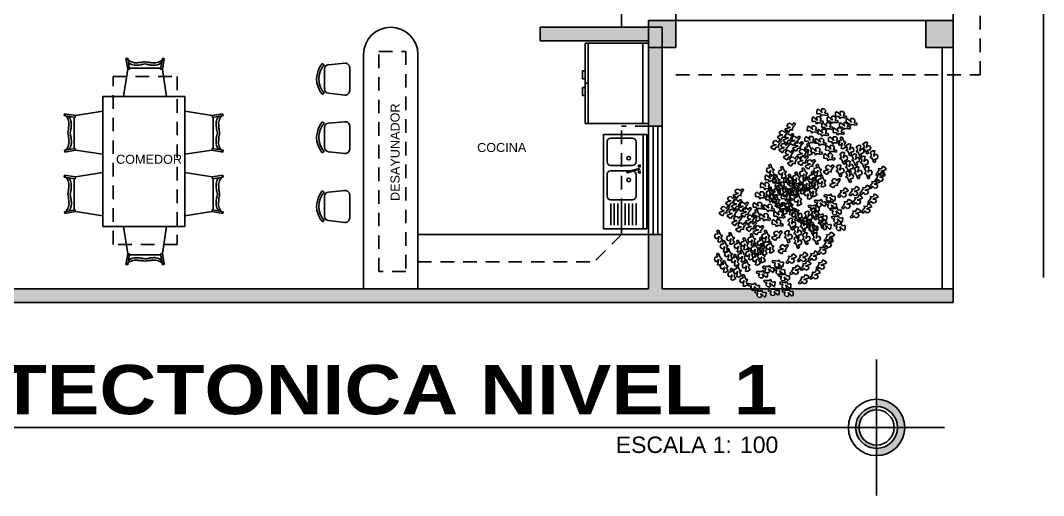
# Model space of a CAD drawing. Header units: inches. Extents: x -370 to 18, y -197 to 199.
# Drawn here: x -95.14 to -83.83, y -26.59 to -21.34 of the extents above; entities that cross this region are included whole.
import ezdxf

# ---------------------------------------------------------------- set-up
doc = ezdxf.new("R2010")
doc.units = ezdxf.units.IN
doc.header["$MEASUREMENT"] = 0
doc.linetypes.add('DASHED', pattern=[0.75, 0.5, -0.25])
for name, color, linetype in [('artefactos', 1, 'Continuous'), ('aux2', 194, 'Continuous'), ('MUEBLES', 7, 'Continuous')]:
    doc.layers.add(name, color=color, linetype=linetype)
doc.styles.add('1', font='arial.ttf')
doc.styles.add('2', font='')
doc.styles.get("Standard").update_dxf_attribs({"font": 'arial.ttf'})
doc.styles.get('2').set_extended_font_data('Arial Black')

# ---------------------------------------------------------------- blocks, each defined once
blk = doc.blocks.new('*U72')
h = blk.add_hatch(color=1)
h.paths.add_polyline_path([(16.714, 0), (16.755, 0, 0.414214), (16.969, -0.214), (16.969, -0.255, -0.414214)])
h.paths.add_polyline_path([(16.969, 0.255), (16.969, 0.214, 0.414214), (16.755, 0), (16.714, 0, -0.414214)])
h = blk.add_hatch(color=1)
h.paths.add_polyline_path([(16.969, 0.255), (16.969, 0.343, -0.414214), (17.312, 0), (17.223, 0, 0.414214)])
h.paths.add_polyline_path([(17.223, 0), (17.312, 0, -0.414214), (16.969, -0.343), (16.969, -0.255, 0.414214)])
at = {"color": 13}
for p, q in [((16.969, -0.83), (16.969, 0.83)), ((0, 0), (17.798, 0))]:
    blk.add_line(p, q, dxfattribs=at)
at = {"color": 5}
for p, q in [((16.969, 0.611), (16.969, 0.83)), ((17.58, 0), (17.798, 0)), ((16.969, -0.611), (16.969, -0.83))]:
    blk.add_line(p, q, dxfattribs=at)
at = {"color": 13}
for radius in [0.343, 0.255, 0.214]:
    blk.add_circle((16.969, 0), radius, dxfattribs=at)
at = {"color": 2, "linetype": 'Continuous', "style": '1'}
blk.add_text('ESCALA 1:', height=0.2, dxfattribs=at).set_placement((13.793, -0.311))
at = {"color": 1, "linetype": 'Continuous', "style": '2'}
blk.add_attdef('TITULO', (0.308, 0.162), '', height=0.6, dxfattribs=at)
at = {"color": 2, "style": '1'}
blk.add_attdef('ESCALA', (15.306, -0.311), '', height=0.2, dxfattribs=at)
at = {"color": 2, "linetype": 'Continuous', "style": '1'}
blk.add_attdef('DESCRIPCION', (0.308, -0.373), '', height=0.2, dxfattribs=at)
blk = doc.blocks.new('comedor_6p')
at = {"layer": 'artefactos', "color": 2}
for p, q in [((-1.293, 1.327), (-1.273, 1.331)), ((-1.272, 1.207), (-1.293, 1.327)), ((-1.271, 1.32), (-1.291, 1.317)), ((-1.273, 1.331), (-1.252, 1.21)), ((-0.89, 1.333), (-0.909, 1.212)), ((-0.892, 1.322), (-0.871, 1.318)), ((-0.869, 1.329), (-0.89, 1.333)), ((-0.889, 1.209), (-0.869, 1.329)), ((-0.614, 1.327), (-0.593, 1.331)), ((-0.593, 1.207), (-0.614, 1.327)), ((-0.591, 1.32), (-0.612, 1.317)), ((-0.593, 1.331), (-0.573, 1.21)), ((-0.21, 1.333), (-0.23, 1.212)), ((-0.212, 1.322), (-0.192, 1.318)), ((-0.19, 1.329), (-0.21, 1.333)), ((-0.21, 1.209), (-0.19, 1.329)), ((-1.317, 0.907), (-1.272, 1.207)), ((-1.252, 1.21), (-1.272, 1.207)), ((-0.908, 1.221), (-1.254, 1.221)), ((-0.909, 1.212), (-0.889, 1.209)), ((-0.841, 0.907), (-0.889, 1.209)), ((-0.638, 0.907), (-0.593, 1.207)), ((-0.573, 1.21), (-0.593, 1.207)), ((-0.228, 1.221), (-0.574, 1.221)), ((-0.23, 1.212), (-0.21, 1.209)), ((-0.162, 0.907), (-0.21, 1.209)), ((-1.435, 0), (-1.435, 0.907)), ((-1.435, 0.907), (0, 0.907)), ((0, 0.907), (0, 0)), ((-1.435, 0.679), (-1.737, 0.631)), ((0, 0.679), (0.302, 0.631)), ((-1.857, 0.651), (-1.861, 0.631)), ((-1.861, 0.631), (-1.74, 0.611)), ((-1.737, 0.631), (-1.857, 0.651)), ((-1.85, 0.629), (-1.847, 0.649)), ((-1.749, 0.613), (-1.749, 0.267)), ((-1.74, 0.611), (-1.737, 0.631)), ((0.302, 0.631), (0.422, 0.651)), ((0.305, 0.611), (0.302, 0.631)), ((0.426, 0.631), (0.305, 0.611)), ((0.314, 0.613), (0.314, 0.267)), ((0.415, 0.629), (0.412, 0.649)), ((0.422, 0.651), (0.426, 0.631)), ((-1.859, 0.248), (-1.738, 0.268)), ((-1.855, 0.227), (-1.859, 0.248)), ((-1.735, 0.248), (-1.855, 0.227)), ((-1.848, 0.25), (-1.845, 0.229)), ((-1.738, 0.268), (-1.735, 0.248)), ((-1.435, 0.203), (-1.735, 0.248)), ((0, 0.203), (0.3, 0.248)), ((0.303, 0.268), (0.3, 0.248)), ((0.3, 0.248), (0.42, 0.227)), ((0.424, 0.248), (0.303, 0.268)), ((0.413, 0.25), (0.41, 0.229)), ((0.42, 0.227), (0.424, 0.248)), ((0, 0), (-1.435, 0)), ((-1.317, 0), (-1.272, -0.3)), ((-0.841, 0), (-0.889, -0.302)), ((-0.638, 0), (-0.593, -0.3)), ((-0.162, 0), (-0.21, -0.302)), ((-1.272, -0.3), (-1.293, -0.42)), ((-1.273, -0.424), (-1.252, -0.303)), ((-1.252, -0.303), (-1.272, -0.3)), ((-0.908, -0.314), (-1.254, -0.314)), ((-0.909, -0.305), (-0.889, -0.302)), ((-0.89, -0.426), (-0.909, -0.305)), ((-0.889, -0.302), (-0.869, -0.422)), ((-0.593, -0.3), (-0.614, -0.42)), ((-0.573, -0.303), (-0.593, -0.3)), ((-0.593, -0.424), (-0.573, -0.303)), ((-0.228, -0.314), (-0.574, -0.314)), ((-0.23, -0.305), (-0.21, -0.302)), ((-0.21, -0.426), (-0.23, -0.305)), ((-0.21, -0.302), (-0.19, -0.422)), ((-1.293, -0.42), (-1.273, -0.424)), ((-1.271, -0.413), (-1.291, -0.41)), ((-0.892, -0.415), (-0.871, -0.412)), ((-0.869, -0.422), (-0.89, -0.426)), ((-0.614, -0.42), (-0.593, -0.424)), ((-0.591, -0.413), (-0.612, -0.41)), ((-0.212, -0.415), (-0.192, -0.412)), ((-0.19, -0.422), (-0.21, -0.426))]:
    blk.add_line(p, q, dxfattribs=at)
at = {"layer": 'artefactos', "color": 2, "extrusion": (0, 0, -1)}
for centre, major_axis, start_param, end_param in [((-1.159, 1.449), (0.125, 0.125), 2.870669, 3.024012), ((-1.166, 1.394), (-0.105, 0.105), 4.485635, 4.650322), ((-1.206, 1.367), (-0.058, 0.058), 4.215972, 4.441465), ((-1.21, 1.325), (0.0469, 0.0469), 2.658112, 2.914839), ((-1.078, 1.797), (0.375, 0.375), 2.587068, 2.645176), ((-1.109, 1.649), (0.287, 0.287), 2.587068, 2.658112), ((-1.191, 1.3), (-0.0333, 0.0333), 3.949023, 4.157864), ((-1.192, 1.313), (0.0238, 0.0238), 2.355936, 2.587068), ((-1.192, 1.409), (-0.0916, 0.0916), 3.847459, 3.926733), ((-1.189, 1.376), (-0.087, 0.087), 3.847459, 3.949023), ((-1.425, 4.332), (2.165, 2.165), 2.260362, 2.276663), ((-1.322, 3.04), (-1.268, 1.268), 3.82086, 3.847459), ((-1.174, 1.716), (0.307, 0.307), 2.214624, 2.260362), ((-1.16, 1.522), (-0.188, 0.188), 3.746379, 3.82086), ((-1.269, 2.383), (0.783, 0.783), 2.185999, 2.214624), ((-1.234, 1.929), (0.48, 0.48), 2.12834, 2.175583), ((-0.904, 2.385), (0.783, 0.783), 2.488421, 2.517047), ((-0.934, 1.93), (-0.48, 0.48), 4.098259, 4.145502), ((-0.992, 1.717), (-0.307, 0.307), 4.01348, 4.059217), ((-1.004, 1.522), (-0.188, 0.188), 4.023778, 4.098259), ((-0.765, 4.335), (2.165, 2.165), 2.426382, 2.442683), ((-0.856, 3.042), (1.268, 1.268), 2.426382, 2.452982), ((-0.974, 1.377), (0.087, 0.087), 2.324819, 2.426382), ((-0.971, 1.41), (0.0916, 0.0916), 2.347109, 2.426382), ((-0.97, 1.314), (-0.0238, 0.0238), 3.686774, 3.917905), ((-0.971, 1.301), (-0.0333, 0.0333), 3.686774, 3.895615), ((-1.088, 1.797), (-0.375, 0.375), 3.628666, 3.686774), ((-1.057, 1.649), (0.287, 0.287), 2.044933, 2.115978), ((-0.956, 1.368), (0.058, 0.058), 1.832377, 2.05787), ((-0.953, 1.326), (0.0469, 0.0469), 1.788206, 2.044933), ((-0.997, 1.395), (-0.105, 0.105), 3.194316, 3.359003), ((-1.004, 1.45), (-0.125, 0.125), 3.249829, 3.403173), ((-0.48, 1.449), (-0.125, 0.125), 4.441465, 4.594809), ((-0.487, 1.394), (-0.105, 0.105), 4.485635, 4.650322), ((-0.527, 1.367), (-0.058, 0.058), 4.215972, 4.441465), ((-0.53, 1.325), (0.0469, 0.0469), 2.658112, 2.914839), ((-0.399, 1.797), (-0.375, 0.375), 4.157864, 4.215972), ((-0.429, 1.649), (0.287, 0.287), 2.587068, 2.658112), ((-0.511, 1.3), (0.0333, 0.0333), 2.378226, 2.587068), ((-0.513, 1.313), (0.0238, 0.0238), 2.355936, 2.587068), ((-0.513, 1.409), (-0.0916, 0.0916), 3.847459, 3.926733), ((-0.51, 1.376), (0.087, 0.087), 2.276663, 2.378226), ((-0.746, 4.332), (-2.165, 2.165), 3.831158, 3.847459), ((-0.642, 3.04), (-1.268, 1.268), 3.82086, 3.847459), ((-0.494, 1.716), (-0.307, 0.307), 3.785421, 3.831158), ((-0.481, 1.522), (0.188, 0.188), 2.175583, 2.250063), ((-0.589, 2.383), (0.783, 0.783), 2.185999, 2.214624), ((-0.555, 1.929), (0.48, 0.48), 2.12834, 2.175583), ((-0.224, 2.385), (0.783, 0.783), 2.488421, 2.517047), ((-0.254, 1.93), (-0.48, 0.48), 4.098259, 4.145502), ((-0.313, 1.717), (0.307, 0.307), 2.442683, 2.488421), ((-0.325, 1.522), (-0.188, 0.188), 4.023778, 4.098259), ((-0.086, 4.335), (-2.165, 2.165), 3.997179, 4.01348), ((-0.177, 3.042), (-1.268, 1.268), 3.997179, 4.023778), ((-0.294, 1.377), (0.087, 0.087), 2.324819, 2.426382), ((-0.292, 1.41), (-0.0916, 0.0916), 3.917905, 3.997179), ((-0.291, 1.314), (0.0238, 0.0238), 2.115978, 2.347109), ((-0.292, 1.301), (-0.0333, 0.0333), 3.686774, 3.895615), ((-0.409, 1.797), (-0.375, 0.375), 3.628666, 3.686774), ((-0.377, 1.649), (0.287, 0.287), 2.044933, 2.115978), ((-0.277, 1.368), (0.058, 0.058), 1.832377, 2.05787), ((-0.273, 1.326), (0.0469, 0.0469), 1.788206, 2.044933), ((-0.318, 1.395), (0.105, 0.105), 1.623519, 1.788206), ((-0.325, 1.45), (-0.125, 0.125), 3.249829, 3.403173), ((-1.978, 0.516), (-0.125, 0.125), 1.679033, 1.832377), ((-1.896, 0.564), (0.058, 0.058), 0.26158, 0.487073), ((-2.325, 0.432), (-0.375, 0.375), 2.05787, 2.115978), ((-1.923, 0.523), (-0.105, 0.105), 1.623519, 1.788206), ((-1.854, 0.568), (-0.0469, 0.0469), 1.788206, 2.044933), ((-2.177, 0.464), (0.287, 0.287), 0.474137, 0.545181), ((0.742, 0.464), (0.287, -0.287), 2.596411, 2.667456), ((0.419, 0.568), (0.0469, -0.0469), 2.667456, 2.924183), ((0.488, 0.523), (-0.105, -0.105), 1.353386, 1.518073), ((0.89, 0.432), (0.375, -0.375), 2.596411, 2.654519), ((0.461, 0.564), (0.058, -0.058), 2.654519, 2.880012), ((0.543, 0.516), (-0.125, -0.125), 1.309216, 1.46256), ((-2.913, 0.617), (0.783, 0.783), 0.917625, 0.94625), ((-2.245, 0.528), (0.307, 0.307), 0.871887, 0.917624), ((-4.863, 0.755), (2.165, 2.165), 0.855586, 0.871887), ((-1.842, 0.55), (0.0238, 0.0238), 0.545181, 0.776313), ((-1.938, 0.549), (-0.0916, 0.0916), 2.347109, 2.426382), ((-2.458, 0.587), (0.48, 0.48), 0.956666, 1.003909), ((-2.05, 0.516), (-0.188, 0.188), 2.452982, 2.527462), ((-3.57, 0.664), (-1.268, 1.268), 2.426382, 2.452982), ((-1.829, 0.549), (0.0333, 0.0333), 0.545181, 0.754023), ((-1.905, 0.547), (-0.087, 0.087), 2.324819, 2.426382), ((0.47, 0.547), (-0.087, -0.087), 0.71521, 0.816774), ((0.394, 0.549), (-0.0333, -0.0333), 0.816774, 1.025615), ((2.135, 0.664), (-1.268, -1.268), 0.688611, 0.71521), ((0.615, 0.516), (-0.188, -0.188), 0.61413, 0.688611), ((1.023, 0.587), (-0.48, -0.48), 0.566887, 0.61413), ((0.407, 0.55), (0.0238, -0.0238), 2.36528, 2.596411), ((0.503, 0.549), (-0.0916, -0.0916), 0.71521, 0.794484), ((3.428, 0.755), (-2.165, -2.165), 0.698909, 0.71521), ((0.81, 0.528), (0.307, -0.307), 2.223968, 2.269706), ((1.478, 0.617), (-0.783, -0.783), 0.624546, 0.653172), ((-2.911, 0.252), (0.783, 0.783), 0.615202, 0.643828), ((-2.244, 0.347), (-0.307, 0.307), 2.214624, 2.260362), ((-4.86, 0.095), (-2.165, 2.165), 2.260362, 2.276663), ((-2.457, 0.286), (-0.48, 0.48), 2.12834, 2.175583), ((-2.05, 0.36), (-0.188, 0.188), 2.175583, 2.250063), ((-3.568, 0.199), (-1.268, 1.268), 2.250063, 2.276663), ((-1.904, 0.331), (-0.087, 0.087), 2.276663, 2.378226), ((0.469, 0.331), (-0.087, -0.087), 0.763366, 0.86493), ((2.133, 0.199), (-1.268, -1.268), 0.86493, 0.891529), ((0.615, 0.36), (-0.188, -0.188), 0.891529, 0.96601), ((1.022, 0.286), (0.48, -0.48), 2.536806, 2.584049), ((3.425, 0.095), (-2.165, -2.165), 0.86493, 0.881231), ((0.809, 0.347), (0.307, -0.307), 2.452027, 2.497765), ((1.476, 0.252), (0.783, -0.783), 2.497765, 2.52639), ((-1.977, 0.361), (0.125, 0.125), 1.299872, 1.453216), ((-1.895, 0.314), (-0.058, 0.058), 2.645176, 2.870669), ((-2.325, 0.442), (0.375, 0.375), 1.016271, 1.074379), ((-1.922, 0.354), (0.105, 0.105), 1.344043, 1.50873), ((-1.937, 0.328), (0.0916, 0.0916), 0.705866, 0.78514), ((-1.841, 0.328), (0.0238, 0.0238), 0.78514, 1.016271), ((-1.853, 0.311), (0.0469, 0.0469), 1.087316, 1.344043), ((-2.177, 0.412), (-0.287, 0.287), 2.587068, 2.658112), ((-1.828, 0.33), (-0.0333, 0.0333), 2.378226, 2.587068), ((0.393, 0.33), (-0.0333, -0.0333), 0.554525, 0.763366), ((0.742, 0.412), (-0.287, -0.287), 0.48348, 0.554525), ((0.418, 0.311), (-0.0469, -0.0469), 0.226754, 0.48348), ((0.487, 0.354), (0.105, -0.105), 1.632863, 1.79755), ((0.502, 0.328), (0.0916, -0.0916), 2.356453, 2.435726), ((0.406, 0.328), (-0.0238, -0.0238), 0.554525, 0.785656), ((0.89, 0.442), (-0.375, -0.375), 0.496417, 0.554525), ((0.46, 0.314), (-0.058, -0.058), 0.270924, 0.496417), ((0.543, 0.361), (-0.125, -0.125), 0.11758, 0.270924), ((-1.159, -0.543), (0.125, 0.125), -1.453216, -1.299872), ((-1.166, -0.487), (-0.105, 0.105), 0.062067, 0.226754), ((-1.206, -0.46), (-0.058, 0.058), 0.270924, 0.496417), ((-1.21, -0.418), (-0.0469, 0.0469), 0.226754, 0.48348), ((-1.109, -0.742), (-0.287, 0.287), 0.48348, 0.554525), ((-1.078, -0.89), (-0.375, 0.375), 0.496417, 0.554525), ((-1.191, -0.393), (0.0333, 0.0333), -1.016271, -0.80743), ((-1.192, -0.406), (-0.0238, 0.0238), 0.554525, 0.785656), ((-1.189, -0.469), (-0.087, 0.087), 0.763366, 0.86493), ((-1.192, -0.502), (0.0916, 0.0916), -0.78514, -0.705866), ((-1.425, -3.425), (2.165, 2.165), -0.705866, -0.689566), ((-1.322, -2.133), (-1.268, 1.268), 0.86493, 0.891529), ((-1.16, -0.615), (-0.188, 0.188), 0.891529, 0.96601), ((-1.174, -0.809), (-0.307, 0.307), 0.881231, 0.926968), ((-1.234, -1.022), (-0.48, 0.48), 0.96601, 1.013253), ((-1.269, -1.476), (0.783, 0.783), -0.643828, -0.615202), ((-0.934, -1.023), (0.48, 0.48), -1.003909, -0.956666), ((-0.904, -1.478), (0.783, 0.783), -0.94625, -0.917624), ((-0.992, -0.81), (-0.307, 0.307), 0.653172, 0.698909), ((-1.004, -0.615), (0.188, 0.188), -0.956666, -0.882186), ((-0.856, -2.135), (1.268, 1.268), -0.882186, -0.855586), ((-0.765, -3.428), (2.165, 2.165), -0.871887, -0.855586), ((-0.974, -0.47), (0.087, 0.087), -0.855586, -0.754023), ((-0.971, -0.503), (0.0916, 0.0916), -0.855586, -0.776313), ((-0.971, -0.394), (0.0333, 0.0333), -0.754023, -0.545181), ((-0.97, -0.407), (0.0238, 0.0238), -0.776313, -0.545181), ((-1.088, -0.89), (0.375, 0.375), -0.545181, -0.487073), ((-1.057, -0.742), (-0.287, 0.287), 1.025615, 1.09666), ((-0.953, -0.419), (-0.0469, 0.0469), 1.09666, 1.353386), ((-0.956, -0.461), (-0.058, 0.058), 1.083723, 1.309216), ((-0.997, -0.488), (-0.105, 0.105), 1.353386, 1.518073), ((-1.004, -0.543), (-0.125, 0.125), 1.309216, 1.46256), ((-0.48, -0.543), (-0.125, 0.125), 0.11758, 0.270924), ((-0.487, -0.487), (0.105, 0.105), -1.50873, -1.344043), ((-0.527, -0.46), (0.058, 0.058), -1.299872, -1.074379), ((-0.53, -0.418), (0.0469, 0.0469), -1.344043, -1.087316), ((-0.429, -0.742), (-0.287, 0.287), 0.48348, 0.554525), ((-0.399, -0.89), (0.375, 0.375), -1.074379, -1.016271), ((-0.511, -0.393), (0.0333, 0.0333), -1.016271, -0.80743), ((-0.513, -0.406), (-0.0238, 0.0238), 0.554525, 0.785656), ((-0.51, -0.469), (-0.087, 0.087), 0.763366, 0.86493), ((-0.513, -0.502), (0.0916, 0.0916), -0.78514, -0.705866), ((-0.746, -3.425), (2.165, 2.165), -0.705866, -0.689566), ((-0.642, -2.133), (-1.268, 1.268), 0.86493, 0.891529), ((-0.481, -0.615), (-0.188, 0.188), 0.891529, 0.96601), ((-0.494, -0.809), (0.307, 0.307), -0.689566, -0.643828), ((-0.555, -1.022), (-0.48, 0.48), 0.96601, 1.013253), ((-0.589, -1.476), (0.783, 0.783), -0.643828, -0.615202), ((-0.254, -1.023), (-0.48, 0.48), 0.566887, 0.61413), ((-0.224, -1.478), (0.783, 0.783), -0.94625, -0.917624), ((-0.325, -0.615), (0.188, 0.188), -0.956666, -0.882186), ((-0.313, -0.81), (0.307, 0.307), -0.917624, -0.871887), ((-0.086, -3.428), (-2.165, 2.165), 0.698909, 0.71521), ((-0.177, -2.135), (1.268, 1.268), -0.882186, -0.855586), ((-0.294, -0.47), (0.087, 0.087), -0.855586, -0.754023), ((-0.292, -0.503), (0.0916, 0.0916), -0.855586, -0.776313), ((-0.291, -0.407), (-0.0238, 0.0238), 0.794484, 1.025615), ((-0.292, -0.394), (-0.0333, 0.0333), 0.816774, 1.025615), ((-0.409, -0.89), (-0.375, 0.375), 1.025615, 1.083723), ((-0.377, -0.742), (0.287, 0.287), -0.545181, -0.474137), ((-0.273, -0.419), (-0.0469, 0.0469), 1.09666, 1.353386), ((-0.277, -0.461), (-0.058, 0.058), 1.083723, 1.309216), ((-0.318, -0.488), (0.105, 0.105), -0.21741, -0.052723), ((-0.325, -0.543), (-0.125, 0.125), 1.309216, 1.46256)]:
    blk.add_ellipse(centre, major_axis=major_axis, ratio=1, start_param=start_param, end_param=end_param, dxfattribs=at)
blk = doc.blocks.new('silla_pl2')
at = {"layer": 'artefactos', "color": 2}
for p, q in [((-0.176, 0.054), (-0.156, 0.234)), ((-0.168, 0.304), (-0.155, 0.283)), ((0.111, 0.279), (-0.107, 0.279)), ((0.173, 0.304), (0.16, 0.283)), ((0.176, 0.053), (0.16, 0.234)), ((0.127, 0), (-0.127, 0))]:
    blk.add_line(p, q, dxfattribs=at)
for centre, radius, start, end in [((0.003, 0.098), 0.267, 50.3488, 129.5498), ((0.002, 0.097), 0.243, 49.7566, 130.2329), ((-0.107, 0.23), 0.0493, 90.0059, 174.5541), ((0.111, 0.23), 0.0493, 4.2606, 90.0059), ((-0.127, 0.049), 0.0493, 174.5541, 269.9224), ((0.127, 0.049), 0.0493, 269.9224, 4.2606)]:
    blk.add_arc(centre, radius, start, end, dxfattribs=at)
blk = doc.blocks.new('lp')
at = {"layer": 'artefactos', "color": 1}
for p, q in [((687.89, 606.665), (687.89, 605.365)), ((688.49, 606.665), (687.89, 606.665)), ((687.94, 606.665), (687.94, 605.365)), ((688.49, 605.365), (688.49, 606.665)), ((688.04, 606.215), (688.04, 605.915)), ((688.39, 606.265), (688.09, 606.265)), ((688.44, 605.915), (688.44, 606.215)), ((688.159, 605.892), (687.994, 605.844)), ((688.163, 605.876), (687.996, 605.835)), ((688.09, 605.79), (688.19, 605.79)), ((688.116, 605.865), (688.19, 605.865)), ((688.19, 605.865), (688.39, 605.865)), ((688.19, 605.79), (688.39, 605.79)), ((688.04, 605.465), (688.04, 605.74)), ((688.44, 605.74), (688.44, 605.465)), ((687.89, 605.365), (688.49, 605.365)), ((688.39, 605.415), (688.09, 605.415))]:
    blk.add_line(p, q, dxfattribs=at)
for centre, radius, start, end in [((688.09, 606.215), 0.05, 90, 180), ((688.39, 606.215), 0.05, 0, 90), ((688.09, 605.915), 0.05, 180, 250.9242), ((688.161, 605.884), 0.00791, 282.4753, 107.5247), ((688.39, 605.915), 0.05, 270, 0), ((687.995, 605.84), 0.00485, 105, 285), ((688.09, 605.74), 0.05, 90, 180), ((688.39, 605.74), 0.05, 0, 90), ((688.09, 605.465), 0.05, 180, 270), ((688.39, 605.465), 0.05, 270, 0)]:
    blk.add_arc(centre, radius, start, end, dxfattribs=at)
at = {"layer": 'aux2', "color": 1}
for p, q in [((688.04, 606.615), (688.04, 606.315)), ((688.04, 606.615), (688.04, 606.315)), ((688.04, 606.615), (688.04, 606.315)), ((688.04, 606.615), (688.04, 606.315)), ((688.09, 606.615), (688.09, 606.315)), ((688.14, 606.615), (688.14, 606.315)), ((688.19, 606.615), (688.19, 606.315)), ((688.24, 606.615), (688.24, 606.315)), ((688.29, 606.615), (688.29, 606.315)), ((688.34, 606.615), (688.34, 606.315)), ((688.39, 606.615), (688.39, 606.315)), ((687.984, 605.892), (687.989, 605.885)), ((687.988, 605.895), (687.993, 605.888)), ((688.007, 605.892), (687.999, 605.887)), ((687.988, 605.879), (687.98, 605.873)), ((687.988, 605.801), (687.98, 605.806)), ((687.991, 605.874), (687.983, 605.869)), ((687.991, 605.805), (687.983, 605.81)), ((687.984, 605.787), (687.989, 605.794)), ((687.988, 605.784), (687.993, 605.792)), ((687.997, 605.873), (688.002, 605.866)), ((687.997, 605.806), (688.002, 605.813)), ((688.007, 605.787), (687.999, 605.793)), ((688.001, 605.876), (688.006, 605.869)), ((688.001, 605.803), (688.006, 605.81)), ((688.01, 605.887), (688.002, 605.882)), ((688.01, 605.792), (688.002, 605.797))]:
    blk.add_line(p, q, dxfattribs=at)
for centre, radius in [((688.14, 605.99), 0.025), ((687.995, 605.88), 0.00381), ((687.995, 605.799), 0.00381), ((688.14, 605.69), 0.025)]:
    blk.add_circle(centre, radius, dxfattribs=at)
for centre, radius, start, end in [((687.986, 605.894), 0.00259, 35, 215), ((688.008, 605.89), 0.00259, 305, 125), ((687.982, 605.871), 0.00259, 125, 305), ((687.982, 605.808), 0.00259, 55, 235), ((687.986, 605.786), 0.00259, 145, 325), ((687.984, 605.882), 0.0051, 312.2939, 27.7061), ((687.984, 605.797), 0.0051, 332.2939, 47.7061), ((687.993, 605.87), 0.0051, 42.2939, 117.7061), ((687.993, 605.809), 0.0051, 242.2939, 317.7061), ((687.997, 605.891), 0.0051, 222.2939, 297.7061), ((687.997, 605.788), 0.0051, 62.2939, 137.7061), ((688.006, 605.879), 0.0051, 132.2939, 207.7061), ((688.006, 605.801), 0.0051, 152.2939, 227.7061), ((688.004, 605.867), 0.00259, 215, 35), ((688.004, 605.812), 0.00259, 325, 145), ((688.008, 605.79), 0.00259, 235, 55)]:
    blk.add_arc(centre, radius, start, end, dxfattribs=at)
blk = doc.blocks.new('A$C78C0248E')
at = {"layer": 'artefactos', "color": 2}
for p, q in [((0.2442, 0.2627), (-0.3245, 0.2627)), ((-0.3245, 0.2627), (-0.3245, -0.1859)), ((0.2442, 0.2227), (-0.3245, 0.2227)), ((0.2442, 0.2627), (0.2442, -0.1859)), ((0.2442, -0.1659), (-0.3245, -0.1659)), ((0.2442, -0.1859), (-0.3245, -0.1859)), ((-0.1274, -0.1859), (-0.1274, -0.2059)), ((-0.0712, -0.2059), (-0.1274, -0.2059)), ((-0.0712, -0.1859), (-0.0712, -0.2059)), ((-0.0402, -0.1659), (-0.0402, -0.1859)), ((-0.0091, -0.1859), (-0.0091, -0.2059)), ((-0.0091, -0.2059), (0.0471, -0.2059)), ((0.0471, -0.1859), (0.0471, -0.2059))]:
    blk.add_line(p, q, dxfattribs=at)
blk = doc.blocks.new('BRANCHS', base_point=(1.4853, 0.588))
for p, q in [((1.4971, 0.6014), (1.4858, 0.588)), ((1.5146, 0.6522), (1.4864, 0.6366)), ((1.4864, 0.6366), (1.4921, 0.6254)), ((1.4921, 0.6254), (1.5019, 0.6135)), ((1.5019, 0.6135), (1.4971, 0.6014)), ((1.5313, 0.6501), (1.5146, 0.6522)), ((1.5199, 0.5964), (1.5255, 0.6211)), ((1.5292, 0.6122), (1.5199, 0.5964)), ((1.5255, 0.6211), (1.5313, 0.6501)), ((1.5487, 0.6203), (1.5292, 0.6122)), ((1.5622, 0.5996), (1.5487, 0.6203)), ((1.5568, 0.5791), (1.5622, 0.5996)), ((1.4858, 0.588), (1.5005, 0.5883)), ((1.5005, 0.5883), (1.5139, 0.5633)), ((1.5139, 0.5633), (1.5211, 0.5412)), ((1.5211, 0.5412), (1.5336, 0.5396)), ((1.5291, 0.572), (1.5482, 0.5759)), ((1.5308, 0.5654), (1.5291, 0.572)), ((1.5407, 0.5536), (1.5308, 0.5654)), ((1.5336, 0.5396), (1.5407, 0.5536)), ((1.5482, 0.5759), (1.5568, 0.5791))]:
    blk.add_line(p, q)
blk = doc.blocks.new('A$C26DE234E')
at = {"xscale": 3, "yscale": 3, "zscale": 3}
for p, rotation in [((1.587, 3.314), 60.00000000000001), ((2.122, 3.24), 60.00000000000001), ((1.449, 3.092), 60.00000000000001), ((1.88, 3.102), 60.00000000000001), ((2.424, 3.037), 60.00000000000001), ((0.558, 2.708), 120), ((0.774, 2.92), 120), ((1.311, 2.825), 60.00000000000001), ((1.604, 2.732), 60.00000000000001), ((1.725, 2.917), 60.00000000000001), ((2.053, 2.769), 60.00000000000001), ((2.234, 2.926), 60.00000000000001), ((0.368, 2.421), 120), ((0.722, 2.615), 120), ((0.912, 2.541), 120), ((0.998, 2.384), 120), ((1.242, 2.52), 60.00000000000001), ((1.535, 2.464), 60.00000000000001), ((1.923, 2.51), 60.00000000000001), ((2.3, 2.573), 180), ((0.601, 2.338), 120), ((0.731, 2.135), 120), ((1.127, 2.172), 120), ((1.334, 2.388), 180), ((1.423, 2.196), 60.00000000000001), ((1.837, 2.261), 60.00000000000001), ((0.851, 1.95), 120), ((1.145, 1.968), 120), ((1.352, 1.867), 120), ((1.785, 2.03), 60.00000000000001), ((0.239, 1.787), 180), ((0.584, 1.723), 180), ((1.196, 1.686), 180), ((1.602, 1.787), 180), ((1.886, 1.71), 120), ((3.228, 1.812), 299.9999999999999), ((0.403, 1.492), 180), ((0.8, 1.501), 180), ((0.989, 1.566), 180), ((1.283, 1.418), 180), ((1.464, 1.584), 180), ((1.524, 1.408), 180), ((1.723, 1.473), 180), ((2.067, 1.322), 120), ((3.039, 1.443), 299.9999999999999), ((3.194, 1.637), 299.9999999999999), ((0.231, 1.122), 180), ((0.524, 1.261), 180), ((0.714, 1.094), 180), ((0.912, 1.214), 180), ((1.127, 1.279), 180), ((1.326, 1.122), 180), ((1.472, 1.196), 180), ((2.133, 1.184), 299.9999999999999), ((2.461, 1.23), 299.9999999999999), ((2.771, 1.267), 299.9999999999999), ((0.403, 0.91), 180), ((0.782, 0.78), 180), ((1.033, 0.937), 180), ((1.587, 0.929), 240), ((1.863, 1.086), 240), ((1.906, 0.873), 240), ((2.245, 0.861), 299.9999999999999), ((2.547, 0.981), 299.9999999999999), ((2.996, 1.009), 299.9999999999999), ((0.619, 0.688), 180), ((0.964, 0.512), 180), ((1.406, 0.781), 240), ((1.622, 0.522), 240), ((2.036, 0.698), 240), ((2.495, 0.593), 299.9999999999999), ((2.814, 0.731), 299.9999999999999), ((1.173, 0.42), 240), ((1.743, 0.273), 240), ((2.079, 0.467), 240), ((2.148, 0.245), 240), ((1.363, 0.217), 240)]:
    blk.add_blockref('BRANCHS', p, dxfattribs=dict(at, rotation=rotation))
for p in [(2.297, 2.326), (2.59, 2.289), (2.78, 2.382), (2.116, 2.086), (2.461, 2.04), (2.711, 1.975), (2.987, 2.132), (2.012, 1.726), (2.28, 1.837), (2.53, 1.67), (2.823, 1.67), (2.288, 1.559)]:
    blk.add_blockref('BRANCHS', p, dxfattribs=at)

msp = doc.modelspace()

# ---------------------------------------------------------------- hatches: boundary and pattern name
h = msp.add_hatch(color=256)
h.dxf.hatch_style = 1
h.paths.add_polyline_path([(-102.82942, -14.45883), (-102.97942, -14.45883), (-102.97942, -24.45883), (-84.82942, -24.45883), (-84.82942, -24.30883), (-86.64304, -24.30883), (-86.64313, -24.30899), (-86.63621, -24.328), (-86.62697, -24.33983), (-86.59489, -24.33427), (-86.59572, -24.37476), (-86.60743, -24.39021), (-86.64301, -24.35887), (-86.64707, -24.39036), (-86.67557, -24.39189), (-86.69421, -24.37348), (-86.68403, -24.34299), (-86.69158, -24.3409), (-86.70908, -24.34393), (-86.71888, -24.32881), (-86.70374, -24.30883), (-86.79497, -24.30883), (-86.79187, -24.31733), (-86.78263, -24.32916), (-86.75055, -24.32361), (-86.75138, -24.36409), (-86.76309, -24.37954), (-86.79867, -24.3482), (-86.80273, -24.37969), (-86.83123, -24.38123), (-86.84987, -24.36282), (-86.83969, -24.33232), (-86.84724, -24.33023), (-86.86474, -24.33326), (-86.88058, -24.30883), (-86.94844, -24.30883), (-86.93757, -24.33867), (-86.92834, -24.35049), (-86.89626, -24.34494), (-86.89709, -24.38543), (-86.90879, -24.40087), (-86.94437, -24.36954), (-86.94844, -24.40102), (-86.97693, -24.40256), (-86.99557, -24.38415), (-86.9854, -24.35365), (-86.99295, -24.35157), (-87.01044, -24.35459), (-87.03065, -24.32343), (-87.04982, -24.32446), (-87.06565, -24.30883), (-88.04356, -24.30883), (-88.04356, -23.70883), (-88.19356, -23.70883), (-88.19356, -24.30883), (-99.67942, -24.30883), (-99.67942, -23.75883), (-99.82942, -23.75883), (-99.82942, -24.30883), (-102.82942, -24.30883)])
h = msp.add_hatch(color=256)
h.dxf.hatch_style = 1
h.paths.add_polyline_path([(-88.19356, -21.64035), (-87.89356, -21.64035), (-87.89356, -21.34035), (-88.19356, -21.34035)])
h = msp.add_hatch(color=256)
h.dxf.hatch_style = 1
h.paths.add_polyline_path([(-85.12942, -21.64035), (-84.82942, -21.64035), (-84.82942, -21.34035), (-85.12942, -21.34035)])
h = msp.add_hatch(color=256)
h.dxf.hatch_style = 1
h.paths.add_polyline_path([(-88.04356, -21.41535), (-89.39356, -21.41535), (-89.39356, -21.56535), (-88.19356, -21.56535), (-88.19356, -22.50883), (-88.04356, -22.50883)])

# ---------------------------------------------------------------- linework, layer by layer
at = {"color": 8}
msp.add_line((-83.82942, -24.18224), (-83.82942, -16.40883), dxfattribs=at)
at = {"color": 8, "linetype": 'DASHED', "ltscale": 0.3}
for p, q in [((-84.52942, -21.94035), (-84.52942, -19.39035)), ((-87.89356, -21.94035), (-84.52942, -21.94035)), ((-88.49356, -23.70883), (-88.49356, -22.50883)), ((-88.19356, -22.50883), (-88.49356, -22.50883)), ((-88.49356, -23.70883), (-88.79356, -24.00883)), ((-90.74356, -24.00883), (-88.79356, -24.00883))]:
    msp.add_line(p, q, dxfattribs=at)
at = {"color": 1}
for p, q in [((-88.49356, -19.91535), (-88.49356, -21.41535)), ((-87.89356, -19.99035), (-87.89356, -21.34035)), ((-84.82942, -19.99035), (-84.82942, -21.34035)), ((-84.82942, -21.34035), (-87.89356, -21.34035)), ((-88.19356, -23.70883), (-88.19356, -22.50883)), ((-88.04356, -23.70883), (-88.04356, -22.50883))]:
    msp.add_line(p, q, dxfattribs=at)
at = {"color": 4}
for p, q in [((-89.39356, -21.41535), (-88.04356, -21.41535)), ((-89.39356, -21.56535), (-89.39356, -21.41535)), ((-88.04356, -22.50883), (-88.04356, -21.41535)), ((-89.39356, -21.56535), (-88.19356, -21.56535)), ((-88.19356, -22.50883), (-88.19356, -21.56535)), ((-88.19356, -22.50883), (-88.04356, -22.50883)), ((-88.19356, -24.30883), (-88.19356, -23.70883)), ((-88.04356, -23.70883), (-88.19356, -23.70883)), ((-88.04356, -24.30883), (-88.04356, -23.70883)), ((-99.67942, -24.30883), (-88.19356, -24.30883)), ((-88.04356, -24.30883), (-84.82942, -24.30883)), ((-84.82942, -24.30883), (-84.82942, -24.45883)), ((-102.97942, -24.45883), (-84.82942, -24.45883))]:
    msp.add_line(p, q, dxfattribs=at)
at = {"color": 3}
for p, q in [((-84.94942, -24.30883), (-84.94942, -21.64035)), ((-84.82942, -24.30883), (-84.82942, -21.64035))]:
    msp.add_line(p, q, dxfattribs=at)
at = {"color": 2}
for p, q in [((-88.14356, -23.70883), (-88.14356, -22.50883)), ((-88.09356, -23.70883), (-88.09356, -22.50883)), ((-90.74356, -23.70883), (-88.19356, -23.70883))]:
    msp.add_line(p, q, dxfattribs=at)
at = {"layer": 'MUEBLES', "color": 2}
for p, q in [((-91.34356, -24.30883), (-91.34356, -21.71535)), ((-90.74356, -24.30883), (-90.74356, -21.71535))]:
    msp.add_line(p, q, dxfattribs=at)
at = {"layer": 'MUEBLES', "color": 5}
for points in [[(-88.19356, -21.64035), (-87.89356, -21.64035), (-87.89356, -21.34035), (-88.19356, -21.34035)], [(-85.12942, -21.64035), (-84.82942, -21.64035), (-84.82942, -21.34035), (-85.12942, -21.34035)]]:
    msp.add_lwpolyline(points, close=True, dxfattribs=at)
at = {"layer": 'MUEBLES', "color": 8, "linetype": 'DASHED', "ltscale": 0.3}
for points in [[(-90.87657, -24.11635), (-91.17379, -24.11635), (-91.17379, -21.68261), (-90.87657, -21.68261)], [(-94.1131, -21.96021), (-93.40582, -21.96021), (-93.40582, -23.81612), (-94.1131, -23.81612)]]:
    msp.add_lwpolyline(points, close=True, dxfattribs=at)
at = {"layer": 'MUEBLES', "color": 2}
msp.add_arc((-91.04356, -21.71535), 0.3, 0, 180, dxfattribs=at)

# ---------------------------------------------------------------- block references
ref = msp.add_blockref('*U72', (-101.07092, -25.84073), dxfattribs=dict(xscale=0.9073029058261515, yscale=0.9073029058261515, zscale=0.9073029058261515))
ref.add_attrib('TITULO', 'PLAN ARQUITECTONICA NIVEL 1', (-100.79126, -25.69395), dxfattribs={"color": 1, "linetype": 'Continuous', "height": 0.5443817, "style": '2'})
ref.add_attrib('ESCALA', '100', (-87.18377, -26.12246), dxfattribs={"color": 2, "height": 0.181461, "style": '1'})
at = {"layer": 'artefactos', "xscale": 0.3839999999999861, "yscale": 0.3839999999999861, "zscale": 0.3839999999999861}
for p in [(-86.89543, -23.67344), (-87.46771, -24.40256)]:
    msp.add_blockref('A$C26DE234E', p, dxfattribs=at)
at = {"layer": 'MUEBLES', "color": 2, "xscale": 1.56056294117736, "yscale": 1.56056294117736, "zscale": 1.56056294117736, "rotation": 270}
msp.add_blockref('A$C78C0248E', (-88.60409, -22.09753), dxfattribs=at)
at = {"layer": 'MUEBLES'}
for name, p, rotation in [('comedor_6p', (-93.31994, -22.18215), 90), ('silla_pl2', (-91.49761, -21.98938), 89.99999999999984), ('silla_pl2', (-91.49761, -22.63577), 89.99999999999984), ('silla_pl2', (-91.49761, -23.39793), 89.99999999999984)]:
    msp.add_blockref(name, p, dxfattribs=dict(at, rotation=rotation))
at = {"layer": 'MUEBLES', "xscale": 0.8000000000000114, "yscale": 0.8000000000000114, "zscale": 0.8000000000000114, "rotation": 180}
msp.add_blockref('lp', (462.09879, 461.68892), dxfattribs=at)

# ---------------------------------------------------------------- texts
at = {"color": 2, "insert": (-90.08889, -22.69516), "char_height": 0.1, "attachment_point": 1}
msp.add_mtext('COCINA', dxfattribs=at)
at = {"layer": 'MUEBLES', "color": 2, "insert": (-91.04626, -23.33656), "char_height": 0.1, "attachment_point": 1, "rotation": 90}
msp.add_mtext('DESAYUNADOR', dxfattribs=at)
at = {"layer": 'MUEBLES', "color": 2, "insert": (-94.07934, -22.82537), "char_height": 0.1, "attachment_point": 1}
msp.add_mtext('COMEDOR', dxfattribs=at)

doc.saveas('drawing.dxf')
